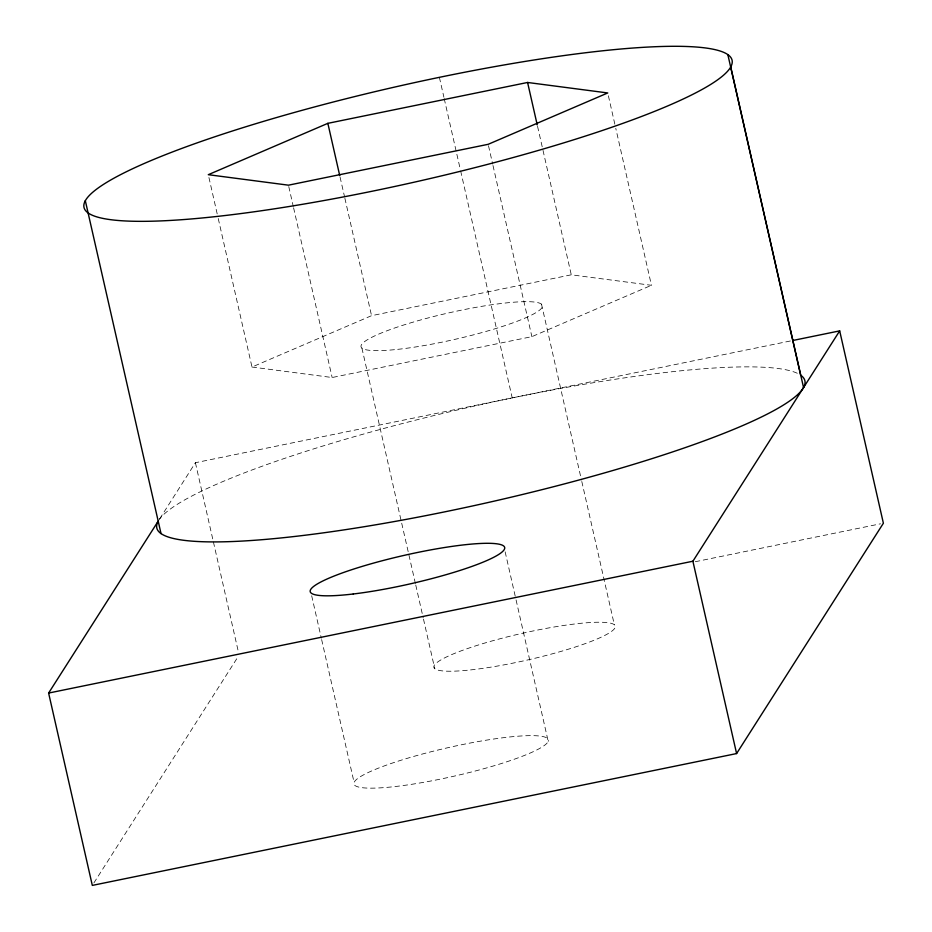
<?xml version="1.0" encoding="UTF-8"?>
<svg xmlns="http://www.w3.org/2000/svg" width="932" height="932" viewBox="0 0 932 932"><rect width="100%" height="100%" fill="white"/><g stroke="black" fill="none" stroke-linecap="round" stroke-linejoin="round"><path stroke-width="0.7" stroke-dasharray="4.66 3.5" d="M159.698 518.809L195.405 462.715L791.28 340.797M93.876 882.953L238.324 656.291M218.251 218.531L251.99 367.033L371.553 315.68L571.281 274.812L651.445 285.297L615.772 128.313M251.99 367.033L332.153 377.518L531.881 336.65L651.445 285.297M695.237 561.728L880.53 523.807M608.386 95.775L615.458 126.892M537.543 126.309L542.692 148.934M543.007 150.355L571.281 274.812M541.504 304.158L581.463 480.05M581.789 481.471L614.328 624.731M488.496 145.718L492.678 164.102M492.993 165.523L531.881 336.65M439.38 77.333L443.9 97.196M444.215 98.606L460.326 169.531M460.653 170.952L512.216 397.906M505.144 551.837L515.745 598.507M516.072 599.917L548.202 741.348A99.689 14.562 -12.8 0 1 396.974 786.328A99.689 14.562 -12.8 0 1 408.286 758.019A99.689 14.562 -12.8 0 1 548.202 741.348M340.063 177.08L344.572 196.873M344.887 198.295L371.553 315.68M361.931 348.16L415.427 583.618M415.754 585.04L423.163 617.671M423.478 619.081L434.766 668.733M288.769 186.586L293.265 206.391M293.592 207.801L332.153 377.518M311.684 595.769L321.33 638.199M321.645 639.608L354.102 782.449M208.931 177.511L217.925 217.121M195.405 462.715L213.079 540.502M213.405 541.923L238.464 652.237M158.626 520.429A332.305 48.546 -12.8 0 1 465.138 408.181A332.305 48.546 -12.8 0 1 798.072 373.65M397.719 349.349A93.049 13.596 -12.8 0 0 541.911 307.7A93.049 13.596 -12.8 0 0 415.521 321.423A93.049 13.596 -12.8 0 0 397.719 349.349M470.543 669.922A93.049 13.596 -12.8 0 0 614.747 628.273A93.049 13.596 -12.8 0 0 488.345 641.997A93.049 13.596 -12.8 0 0 470.543 669.922"/><path stroke-width="1.4" d="M792.701 340.506L839.685 330.883L883.385 523.225L736.595 753.569L92.315 885.4L48.615 693.058L158.149 521.244A332.305 48.546 -12.8 0 0 491.875 501.661A332.305 48.546 -12.8 0 0 800.67 375.188L727.845 54.615M736.595 753.569L692.895 561.227L839.685 330.883M327.854 123.339L208.29 174.692L288.454 185.177L488.182 144.309L607.746 92.955L527.582 82.47L327.854 123.339L339.749 175.659M48.615 693.058L692.895 561.227M730.723 66.964A332.305 48.546 -12.8 0 1 219.498 216.166A332.305 48.546 -12.8 0 1 273.833 118.329A332.305 48.546 -12.8 0 1 730.723 66.964L803.547 387.526M527.582 82.47L537.228 124.9M85.313 200.683L161.026 533.593M353.275 593.987A99.689 14.562 -12.8 0 0 504.503 549.006A99.689 14.562 -12.8 0 0 364.587 565.677A99.689 14.562 -12.8 0 0 353.275 593.987"/></g></svg>
